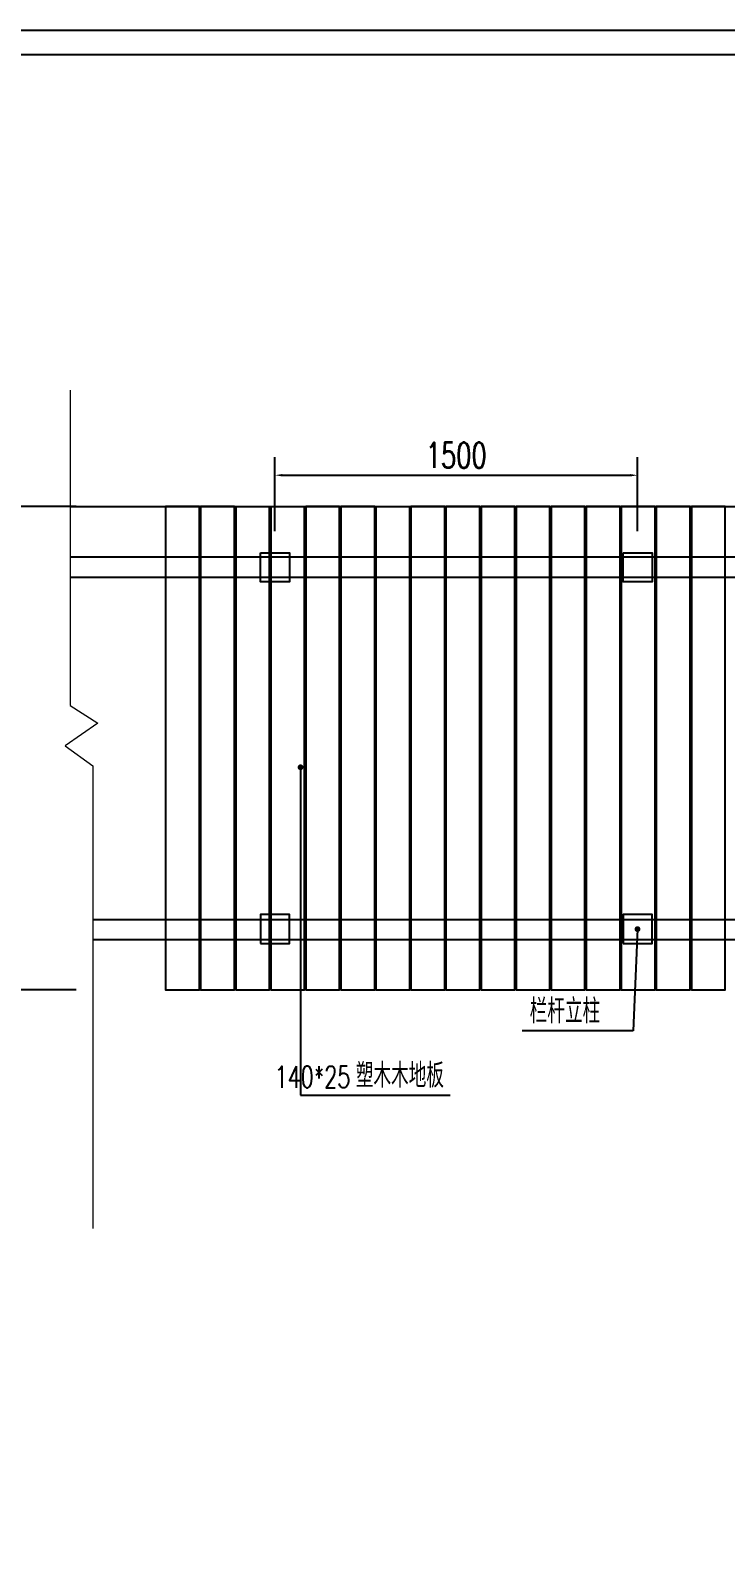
# Model space of a CAD drawing. Extents: x -31693 to 132909863, y -42052423 to 151957.
# Drawn here: x 183135 to 211909, y 89410 to 151957 of the extents above; entities that cross this region are included whole.
import ezdxf

# ---------------------------------------------------------------- set-up
doc = ezdxf.new("R2010")
doc.units = 0
doc.header["$LTSCALE"] = 1000
doc.header["$MEASUREMENT"] = 0
for name, color, linetype in [('DIM_LEAD', 3, 'Continuous'), ('PUB_DIM', 3, 'Continuous'), ('PUB_TEXT', 7, 'Continuous'), ('W-PLASTIC_RAILINGS塑木栏杆', 6, 'Continuous'), ('W-WOOD_FLOOR木地板', 30, 'Continuous'), ('栏杆', 4, 'Continuous'), ('边梁（14a槽钢', 3, 'Continuous')]:
    doc.layers.add(name, color=color, linetype=linetype)
doc.layers.add('码头标注', color=3, linetype='Continuous', lineweight=13)
doc.styles.add('_TCH_DIM', font='SIMPLEX', dxfattribs={"bigfont": 'GBCBIG'})
doc.styles.add('STANDARD_T3', font='simplex.shx', dxfattribs={"width": 0.7, "bigfont": 'gbcbig.shx'})
doc.dimstyles.new('W&&30', dxfattribs={"dimtxt": 105, "dimasz": 30, "dimexe": 75, "dimexo": 90, "dimgap": 30, "dimtad": 1, "dimdec": 0, "dimzin": 0, "dimdsep": 46, "dimtxsty": 'STANDARD_T3', "dimcen": 0.09, "dimclrd": 1, "dimclre": 1, "dimclrt": 7, "dimazin": 2, "dimtfac": 1, "dimtdec": 0, "dimtix": 1, "dimtmove": 2, "dimatfit": 3, "dimfxl": 0, "dimtolj": 1, "dimtzin": 0, "dimarcsym": 0})

# ---------------------------------------------------------------- blocks, each defined once
blk = doc.blocks.new('*D23')
at = {"layer": 'Defpoints', "color": 0, "transparency": 16777216}
for p in [(225019.6, 32683.5), (223519.6, 32362.3), (225019.6, 32362.3)]:
    blk.add_point(p, dxfattribs=at)
at = {"layer": 'PUB_DIM', "color": 1, "lineweight": -2, "transparency": 16777216}
for p, q in [((223519.6, 32452.3), (223519.6, 32758.5)), ((225019.6, 32452.3), (225019.6, 32758.5)), ((223549.6, 32683.5), (224989.6, 32683.5))]:
    blk.add_line(p, q, dxfattribs=at)
at = {"layer": 'PUB_DIM', "color": 1, "transparency": 16777216}
for points in [[(223549.6, 32688.5), (223549.6, 32678.5), (223519.6, 32683.5)], [(224989.6, 32688.5), (224989.6, 32678.5), (225019.6, 32683.5)]]:
    blk.add_solid(points, dxfattribs=at)
at = {"layer": 'PUB_DIM', "color": 7, "transparency": 16777216, "insert": (224269.6, 32766), "char_height": 105, "attachment_point": 5, "style": 'STANDARD_T3'}
blk.add_mtext('\\A1;1500', dxfattribs=at)
blk = doc.blocks.new('*D24')
at = {"layer": 'Defpoints', "color": 0, "transparency": 16777216}
for p in [(222405.2, 32553.8), (222787.1, 32553.8), (222787.1, 30553.8)]:
    blk.add_point(p, dxfattribs=at)
at = {"layer": 'PUB_DIM', "color": 1, "lineweight": -2, "transparency": 16777216}
for p, q in [((222697.1, 32553.8), (222330.2, 32553.8)), ((222405.2, 30583.8), (222405.2, 32523.8)), ((222697.1, 30553.8), (222330.2, 30553.8))]:
    blk.add_line(p, q, dxfattribs=at)
at = {"layer": 'PUB_DIM', "color": 1, "transparency": 16777216}
for points in [[(222400.2, 32523.8), (222410.2, 32523.8), (222405.2, 32553.8)], [(222400.2, 30583.8), (222410.2, 30583.8), (222405.2, 30553.8)]]:
    blk.add_solid(points, dxfattribs=at)
at = {"layer": 'PUB_DIM', "color": 7, "transparency": 16777216, "insert": (222322.7, 31553.8), "char_height": 105, "attachment_point": 5, "rotation": 90, "style": 'STANDARD_T3'}
blk.add_mtext('\\A1;2000', dxfattribs=at)
blk = doc.blocks.new('ADad')
at = {"layer": 'DIM_LEAD'}
for p, q in [((223625.5, 31475.1), (223625.5, 30117.7)), ((225019.6, 30805.3), (225002.3, 30384.3)), ((225002.3, 30384.3), (224542, 30384.3)), ((223625.5, 30117.7), (224244.3, 30117.7))]:
    blk.add_line(p, q, dxfattribs=at)
at = {"layer": 'DIM_LEAD', "const_width": 12}
for points in [[(223625.5, 31481.1, 1), (223625.5, 31469.1, 1)], [(225019.8, 30811.3, 1), (225019.3, 30799.3, 1)]]:
    blk.add_lwpolyline(points, format="xyb", close=True, dxfattribs=at)
at = {"layer": 'W-PLASTIC_RAILINGS塑木栏杆', "color": 6}
for points in [[(223459.6, 32362.3), (223579.6, 32362.3), (223579.6, 32242.3), (223459.6, 32242.3)], [(224959.6, 32362.3), (225079.6, 32362.3), (225079.6, 32242.3), (224959.6, 32242.3)], [(223459.6, 30745.3), (223579.6, 30745.3), (223579.6, 30865.3), (223459.6, 30865.3)], [(224959.6, 30745.3), (225079.6, 30745.3), (225079.6, 30865.3), (224959.6, 30865.3)]]:
    blk.add_lwpolyline(points, close=True, dxfattribs=at)
at = {"layer": 'W-WOOD_FLOOR木地板'}
blk.add_line((222672.3, 32553.8), (225723.8, 32553.8), dxfattribs=at)
for points in [[(223207.3, 32500.8), (223207.3, 32553.8), (223067.3, 32553.8), (223067.3, 32500.8)], [(223067.3, 32553.8), (223067.3, 30553.8)], [(223207.3, 30553.8), (223207.3, 32553.8)], [(223352.3, 32500.8), (223352.3, 32553.8), (223212.3, 32553.8), (223212.3, 32500.8)], [(223212.3, 32553.8), (223212.3, 30553.8)], [(223352.3, 30553.8), (223352.3, 32553.8)], [(223357.3, 32553.8), (223357.3, 30553.8)], [(223357.3, 32553.8), (223357.3, 30553.8)], [(223497.3, 30553.8), (223497.3, 32553.8)], [(223502.3, 32553.8), (223502.3, 30553.8)], [(223642.3, 30553.8), (223642.3, 32553.8)], [(223787.3, 32500.8), (223787.3, 32553.8), (223647.3, 32553.8), (223647.3, 32500.8)], [(223647.3, 32553.8), (223647.3, 30553.8)], [(223787.3, 30553.8), (223787.3, 32553.8)], [(223792.3, 32553.8), (223792.3, 30553.8)], [(223792.3, 32553.8), (223792.3, 30553.8)], [(223932.3, 32500.8), (223932.3, 32553.8), (223792.3, 32553.8), (223792.3, 32500.8)], [(223932.3, 30553.8), (223932.3, 32553.8)], [(223937.3, 32553.8), (223937.3, 30553.8)], [(224077.3, 30553.8), (224077.3, 32553.8)], [(224222.3, 32500.8), (224222.3, 32553.8), (224082.3, 32553.8), (224082.3, 32500.8)], [(224082.3, 32553.8), (224082.3, 30553.8)], [(224222.3, 30553.8), (224222.3, 32553.8)], [(224367.3, 32500.8), (224367.3, 32553.8), (224227.3, 32553.8), (224227.3, 32500.8)], [(224227.3, 32553.8), (224227.3, 30553.8)], [(224367.3, 30553.8), (224367.3, 32553.8)], [(224372.3, 32553.8), (224372.3, 30553.8)], [(224372.3, 32553.8), (224372.3, 30553.8)], [(224512.3, 32500.8), (224512.3, 32553.8), (224372.3, 32553.8), (224372.3, 32500.8)], [(224512.3, 30553.8), (224512.3, 32553.8)], [(224657.3, 32500.8), (224657.3, 32553.8), (224517.3, 32553.8), (224517.3, 32500.8)], [(224517.3, 32553.8), (224517.3, 30553.8)], [(224657.3, 30553.8), (224657.3, 32553.8)], [(224802.3, 32500.8), (224802.3, 32553.8), (224662.3, 32553.8), (224662.3, 32500.8)], [(224662.3, 32553.8), (224662.3, 30553.8)], [(224802.3, 30553.8), (224802.3, 32553.8)], [(224947.3, 32500.8), (224947.3, 32553.8), (224807.3, 32553.8), (224807.3, 32500.8)], [(224807.3, 32553.8), (224807.3, 30553.8)], [(224947.3, 30553.8), (224947.3, 32553.8)], [(224952.3, 32553.8), (224952.3, 30553.8)], [(224952.3, 32553.8), (224952.3, 30553.8)], [(225092.3, 32500.8), (225092.3, 32553.8), (224952.3, 32553.8), (224952.3, 32500.8)], [(225092.3, 30553.8), (225092.3, 32553.8)], [(225237.3, 32500.8), (225237.3, 32553.8), (225097.3, 32553.8), (225097.3, 32500.8)], [(225097.3, 32553.8), (225097.3, 30553.8)], [(225237.3, 30553.8), (225237.3, 32553.8)], [(225382.3, 32500.8), (225382.3, 32553.8), (225242.3, 32553.8), (225242.3, 32500.8)], [(225242.3, 32553.8), (225242.3, 30553.8)], [(225382.3, 30553.8), (225382.3, 32553.8)], [(223067.3, 30606.8), (223067.3, 30553.8), (223207.3, 30553.8), (223207.3, 30606.8)], [(223212.3, 30606.8), (223212.3, 30553.8), (223352.3, 30553.8), (223352.3, 30606.8)], [(223357.3, 30606.8), (223357.3, 30553.8), (223497.3, 30553.8), (223497.3, 30596.8)], [(223502.3, 30606.8), (223502.3, 30553.8), (223642.3, 30553.8), (223642.3, 30606.8)], [(223647.3, 30606.8), (223647.3, 30553.8), (223787.3, 30553.8), (223787.3, 30606.8)], [(223792.3, 30606.8), (223792.3, 30553.8), (223932.3, 30553.8), (223932.3, 30596.8)], [(223937.3, 30596.8), (223937.3, 30553.8), (224077.3, 30553.8), (224077.3, 30606.8)], [(224082.3, 30606.8), (224082.3, 30553.8), (224222.3, 30553.8), (224222.3, 30606.8)], [(224227.3, 30606.8), (224227.3, 30553.8), (224367.3, 30553.8), (224367.3, 30606.8)], [(224372.3, 30606.8), (224372.3, 30553.8), (224512.3, 30553.8), (224512.3, 30596.8)], [(224517.3, 30596.8), (224517.3, 30553.8), (224657.3, 30553.8), (224657.3, 30606.8)], [(224662.3, 30606.8), (224662.3, 30553.8), (224802.3, 30553.8), (224802.3, 30606.8)], [(224807.3, 30606.8), (224807.3, 30553.8), (224947.3, 30553.8), (224947.3, 30606.8)], [(224952.3, 30606.8), (224952.3, 30553.8), (225092.3, 30553.8), (225092.3, 30596.8)], [(225097.3, 30596.8), (225097.3, 30553.8), (225237.3, 30553.8), (225237.3, 30606.8)], [(225242.3, 30606.8), (225242.3, 30553.8), (225382.3, 30553.8), (225382.3, 30606.8)]]:
    blk.add_lwpolyline(points, dxfattribs=at)
at = {"layer": '栏杆'}
for p, q in [((222672.3, 32345.3), (225532.7, 32345.3)), ((222672.3, 32262.3), (225532.3, 32262.3)), ((222766.2, 30845.3), (225731.4, 30845.3)), ((222766.2, 30762.3), (225758.3, 30762.3))]:
    blk.add_line(p, q, dxfattribs=at)
at = {"layer": '码头标注'}
blk.add_lwpolyline([(222672.3, 33034.8), (222672.3, 31731.1), (222787.1, 31658), (222651.4, 31564.2), (222766.2, 31480.7), (222766.2, 29565.8)], dxfattribs=at)
at = {"layer": 'PUB_TEXT', "color": 7, "style": '_TCH_DIM'}
for s, p in [('栏杆立柱', (224573.5, 30415.8)), ('塑木木地板', (223854.3, 30149.2))]:
    blk.add_text(s, height=101.28, dxfattribs=at).set_placement(p)
at = {"layer": 'PUB_TEXT', "color": 7, "style": '_TCH_DIM', "width": 0.705882}
blk.add_text('140*25', height=89.25, dxfattribs=at).set_placement((223518.3, 30149.2))
at = {"layer": 'PUB_DIM'}
dim = blk.add_linear_dim(base=(225019.6, 32683.5), p1=(223519.6, 32362.3), p2=(225019.6, 32362.3), dimstyle='W&&30', dxfattribs=at)
dim.commit()
dim.dimension.update_dxf_attribs({"geometry": '*D23', "text_midpoint": (224269.6, 32766)})
dim = blk.add_aligned_dim(p1=(222787.1, 30553.8), p2=(222787.1, 32553.8), distance=382, dimstyle='W&&30', dxfattribs=at)
dim.commit()
dim.dimension.update_dxf_attribs({"geometry": '*D24', "text_midpoint": (222322.7, 31553.8)})

msp = doc.modelspace()

# ---------------------------------------------------------------- linework, layer by layer
at = {"layer": '边梁（14a槽钢'}
for points in [[(-31693, 151957), (409283, 151957), (409283, -98233), (-31693, -98233)], [(-30693, 150957), (408283, 150957), (408283, -97233), (-30693, -97233)]]:
    msp.add_lwpolyline(points, close=True, dxfattribs=at)

# ---------------------------------------------------------------- block references
at = {"layer": '边梁（14a槽钢', "xscale": 10, "yscale": 10, "zscale": 10}
msp.add_blockref('ADad', (-2041938, -193292), dxfattribs=at)

doc.saveas('drawing.dxf')
